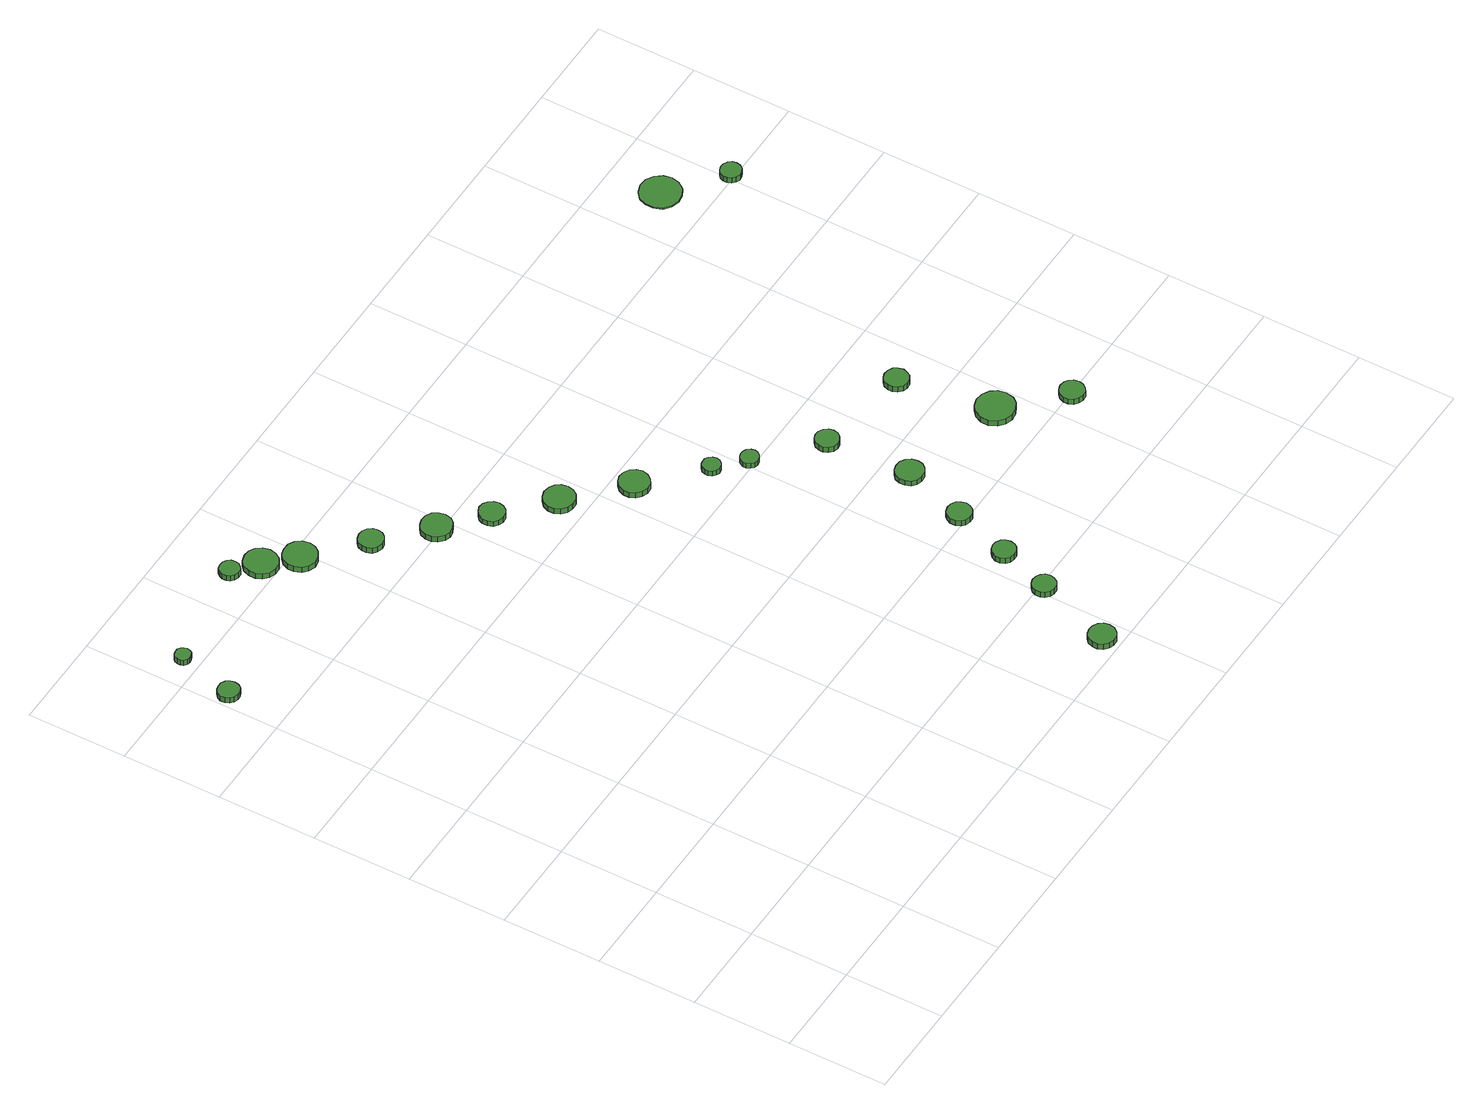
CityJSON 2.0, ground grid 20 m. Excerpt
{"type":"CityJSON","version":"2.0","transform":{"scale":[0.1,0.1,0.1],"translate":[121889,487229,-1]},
"CityObjects":{
"tree1":{"type":"SolitaryVegetationObject","attributes":{"function":"something"},"geometry":[{"type":"MultiSurface","lod":"1","boundaries":[[[0,1,2,3,4,5,6,7,8,9,10,11,12,13,14]],[[15,16,17,18,19,20,21,22,23,24,25,26,27,28,29]],[[0,29,28,1]],[[1,28,27,2]],[[2,27,26,3]],[[3,26,25,4]],[[4,25,24,5]],[[5,24,23,6]],[[6,23,22,7]],[[7,22,21,8]],[[8,21,20,9]],[[9,20,19,10]],[[10,19,18,11]],[[11,18,17,12]],[[12,17,16,13]],[[13,16,15,14]],[[14,15,29,0]]]}]},
"tree2":{"type":"SolitaryVegetationObject","attributes":{"function":"something"},"geometry":[{"type":"MultiSurface","lod":"1","boundaries":[[[30,31,32,33,34,35,36,37,38,39,40,41,42,43,44]],[[45,46,47,48,49,50,51,52,53,54,55,56,57,58,59]],[[30,59,58,31]],[[31,58,57,32]],[[32,57,56,33]],[[33,56,55,34]],[[34,55,54,35]],[[35,54,53,36]],[[36,53,52,37]],[[37,52,51,38]],[[38,51,50,39]],[[39,50,49,40]],[[40,49,48,41]],[[41,48,47,42]],[[42,47,46,43]],[[43,46,45,44]],[[44,45,59,30]]]}]},
"tree3":{"type":"SolitaryVegetationObject","attributes":{"function":"something"},"geometry":[{"type":"MultiSurface","lod":"1","boundaries":[[[60,61,62,63,64,65,66,67,68,69,70,71,72,73,74]],[[75,76,77,78,79,80,81,82,83,84,85,86,87,88,89]],[[60,89,88,61]],[[61,88,87,62]],[[62,87,86,63]],[[63,86,85,64]],[[64,85,84,65]],[[65,84,83,66]],[[66,83,82,67]],[[67,82,81,68]],[[68,81,80,69]],[[69,80,79,70]],[[70,79,78,71]],[[71,78,77,72]],[[72,77,76,73]],[[73,76,75,74]],[[74,75,89,60]]]}]},
"tree4":{"type":"SolitaryVegetationObject","attributes":{"function":"something"},"geometry":[{"type":"MultiSurface","lod":"1","boundaries":[[[90,91,92,93,94,95,96,97,98,99,100,101,102,103,104]],[[105,106,107,108,109,110,111,112,113,114,115,116,117,118,119]],[[90,119,118,91]],[[91,118,117,92]],[[92,117,116,93]],[[93,116,115,94]],[[94,115,114,95]],[[95,114,113,96]],[[96,113,112,97]],[[97,112,111,98]],[[98,111,110,99]],[[99,110,109,100]],[[100,109,108,101]],[[101,108,107,102]],[[102,107,106,103]],[[103,106,105,104]],[[104,105,119,90]]]}]},
"tree5":{"type":"SolitaryVegetationObject","attributes":{"function":"something"},"geometry":[{"type":"MultiSurface","lod":"1","boundaries":[[[120,121,122,123,124,125,126,127,128,129,130,131,132,133,134]],[[135,136,137,138,139,140,141,142,143,144,145,146,147,148,149]],[[120,149,148,121]],[[121,148,147,122]],[[122,147,146,123]],[[123,146,145,124]],[[124,145,144,125]],[[125,144,143,126]],[[126,143,142,127]],[[127,142,141,128]],[[128,141,140,129]],[[129,140,139,130]],[[130,139,138,131]],[[131,138,137,132]],[[132,137,136,133]],[[133,136,135,134]],[[134,135,149,120]]]}]},
"tree6":{"type":"SolitaryVegetationObject","attributes":{"function":"something"},"geometry":[{"type":"MultiSurface","lod":"1","boundaries":[[[150,151,152,153,154,155,156,157,158,159,160,161,162,163,164]],[[165,166,167,168,169,170,171,172,173,174,175,176,177,178,179]],[[150,179,178,151]],[[151,178,177,152]],[[152,177,176,153]],[[153,176,175,154]],[[154,175,174,155]],[[155,174,173,156]],[[156,173,172,157]],[[157,172,171,158]],[[158,171,170,159]],[[159,170,169,160]],[[160,169,168,161]],[[161,168,167,162]],[[162,167,166,163]],[[163,166,165,164]],[[164,165,179,150]]]}]},
"tree7":{"type":"SolitaryVegetationObject","attributes":{"function":"something"},"geometry":[{"type":"MultiSurface","lod":"1","boundaries":[[[180,181,182,183,184,185,186,187,188,189,190,191,192,193,194]],[[195,196,197,198,199,200,201,202,203,204,205,206,207,208,209]],[[180,209,208,181]],[[181,208,207,182]],[[182,207,206,183]],[[183,206,205,184]],[[184,205,204,185]],[[185,204,203,186]],[[186,203,202,187]],[[187,202,201,188]],[[188,201,200,189]],[[189,200,199,190]],[[190,199,198,191]],[[191,198,197,192]],[[192,197,196,193]],[[193,196,195,194]],[[194,195,209,180]]]}]},
"tree8":{"type":"SolitaryVegetationObject","attributes":{"function":"something"},"geometry":[{"type":"MultiSurface","lod":"1","boundaries":[[[210,211,212,213,214,215,216,217,218,219,220,221,222,223,224]],[[225,226,227,228,229,230,231,232,233,234,235,236,237,238,239]],[[210,239,238,211]],[[211,238,237,212]],[[212,237,236,213]],[[213,236,235,214]],[[214,235,234,215]],[[215,234,233,216]],[[216,233,232,217]],[[217,232,231,218]],[[218,231,230,219]],[[219,230,229,220]],[[220,229,228,221]],[[221,228,227,222]],[[222,227,226,223]],[[223,226,225,224]],[[224,225,239,210]]]}]},
"tree9":{"type":"SolitaryVegetationObject","attributes":{"function":"something"},"geometry":[{"type":"MultiSurface","lod":"1","boundaries":[[[240,241,242,243,244,245,246,247,248,249,250,251,252,253,254]],[[255,256,257,258,259,260,261,262,263,264,265,266,267,268,269]],[[240,269,268,241]],[[241,268,267,242]],[[242,267,266,243]],[[243,266,265,244]],[[244,265,264,245]],[[245,264,263,246]],[[246,263,262,247]],[[247,262,261,248]],[[248,261,260,249]],[[249,260,259,250]],[[250,259,258,251]],[[251,258,257,252]],[[252,257,256,253]],[[253,256,255,254]],[[254,255,269,240]]]}]},
"tree10":{"type":"SolitaryVegetationObject","attributes":{"function":"something"},"geometry":[{"type":"MultiSurface","lod":"1","boundaries":[[[270,271,272,273,274,275,276,277,278,279,280,281,282,283,284]],[[285,286,287,288,289,290,291,292,293,294,295,296,297,298,299]],[[270,299,298,271]],[[271,298,297,272]],[[272,297,296,273]],[[273,296,295,274]],[[274,295,294,275]],[[275,294,293,276]],[[276,293,292,277]],[[277,292,291,278]],[[278,291,290,279]],[[279,290,289,280]],[[280,289,288,281]],[[281,288,287,282]],[[282,287,286,283]],[[283,286,285,284]],[[284,285,299,270]]]}]},
"tree11":{"type":"SolitaryVegetationObject","attributes":{"function":"something"},"geometry":[{"type":"MultiSurface","lod":"1","boundaries":[[[300,301,302,303,304,305,306,307,308,309,310,311,312,313,314]],[[315,316,317,318,319,320,321,322,323,324,325,326,327,328,329]],[[300,329,328,301]],[[301,328,327,302]],[[302,327,326,303]],[[303,326,325,304]],[[304,325,324,305]],[[305,324,323,306]],[[306,323,322,307]],[[307,322,321,308]],[[308,321,320,309]],[[309,320,319,310]],[[310,319,318,311]],[[311,318,317,312]],[[312,317,316,313]],[[313,316,315,314]],[[314,315,329,300]]]}]},
"tree12":{"type":"SolitaryVegetationObject","attributes":{"function":"something"},"geometry":[{"type":"MultiSurface","lod":"1","boundaries":[[[330,331,332,333,334,335,336,337,338,339,340,341,342,343,344]],[[345,346,347,348,349,350,351,352,353,354,355,356,357,358,359]],[[330,359,358,331]],[[331,358,357,332]],[[332,357,356,333]],[[333,356,355,334]],[[334,355,354,335]],[[335,354,353,336]],[[336,353,352,337]],[[337,352,351,338]],[[338,351,350,339]],[[339,350,349,340]],[[340,349,348,341]],[[341,348,347,342]],[[342,347,346,343]],[[343,346,345,344]],[[344,345,359,330]]]}]},
"tree13":{"type":"SolitaryVegetationObject","attributes":{"function":"something"},"geometry":[{"type":"MultiSurface","lod":"1","boundaries":[[[360,361,362,363,364,365,366,367,368,369,370,371,372,373,374]],[[375,376,377,378,379,380,381,382,383,384,385,386,387,388,389]],[[360,389,388,361]],[[361,388,387,362]],[[362,387,386,363]],[[363,386,385,364]],[[364,385,384,365]],[[365,384,383,366]],[[366,383,382,367]],[[367,382,381,368]],[[368,381,380,369]],[[369,380,379,370]],[[370,379,378,371]],[[371,378,377,372]],[[372,377,376,373]],[[373,376,375,374]],[[374,375,389,360]]]}]},
"tree14":{"type":"SolitaryVegetationObject","attributes":{"function":"something"},"geometry":[{"type":"MultiSurface","lod":"1","boundaries":[[[390,391,392,393,394,395,396,397,398,399,400,401,402,403,404]],[[405,406,407,408,409,410,411,412,413,414,415,416,417,418,419]],[[390,419,418,391]],[[391,418,417,392]],[[392,417,416,393]],[[393,416,415,394]],[[394,415,414,395]],[[395,414,413,396]],[[396,413,412,397]],[[397,412,411,398]],[[398,411,410,399]],[[399,410,409,400]],[[400,409,408,401]],[[401,408,407,402]],[[402,407,406,403]],[[403,406,405,404]],[[404,405,419,390]]]}]},
"tree15":{"type":"SolitaryVegetationObject","attributes":{"function":"something"},"geometry":[{"type":"MultiSurface","lod":"1","boundaries":[[[420,421,422,423,424,425,426,427,428,429,430,431,432,433,434]],[[435,436,437,438,439,440,441,442,443,444,445,446,447,448,449]],[[420,449,448,421]],[[421,448,447,422]],[[422,447,446,423]],[[423,446,445,424]],[[424,445,444,425]],[[425,444,443,426]],[[426,443,442,427]],[[427,442,441,428]],[[428,441,440,429]],[[429,440,439,430]],[[430,439,438,431]],[[431,438,437,432]],[[432,437,436,433]],[[433,436,435,434]],[[434,435,449,420]]]}]},
"tree16":{"type":"SolitaryVegetationObject","attributes":{"function":"something"},"geometry":[{"type":"MultiSurface","lod":"1","boundaries":[[[450,451,452,453,454,455,456,457,458,459,460,461,462,463,464]],[[465,466,467,468,469,470,471,472,473,474,475,476,477,478,479]],[[450,479,478,451]],[[451,478,477,452]],[[452,477,476,453]],[[453,476,475,454]],[[454,475,474,455]],[[455,474,473,456]],[[456,473,472,457]],[[457,472,471,458]],[[458,471,470,459]],[[459,470,469,460]],[[460,469,468,461]],[[461,468,467,462]],[[462,467,466,463]],[[463,466,465,464]],[[464,465,479,450]]]}]},
"tree17":{"type":"SolitaryVegetationObject","attributes":{"function":"something"},"geometry":[{"type":"MultiSurface","lod":"1","boundaries":[[[480,481,482,483,484,485,486,487,488,489,490,491,492,493,494]],[[495,496,497,498,499,500,501,502,503,504,505,506,507,508,509]],[[480,509,508,481]],[[481,508,507,482]],[[482,507,506,483]],[[483,506,505,484]],[[484,505,504,485]],[[485,504,503,486]],[[486,503,502,487]],[[487,502,501,488]],[[488,501,500,489]],[[489,500,499,490]],[[490,499,498,491]],[[491,498,497,492]],[[492,497,496,493]],[[493,496,495,494]],[[494,495,509,480]]]}]},
"tree18":{"type":"SolitaryVegetationObject","attributes":{"function":"something"},"geometry":[{"type":"MultiSurface","lod":"1","boundaries":[[[510,511,512,513,514,515,516,517,518,519,520,521,522,523,524]],[[525,526,527,528,529,530,531,532,533,534,535,536,537,538,539]],[[510,539,538,511]],[[511,538,537,512]],[[512,537,536,513]],[[513,536,535,514]],[[514,535,534,515]],[[515,534,533,516]],[[516,533,532,517]],[[517,532,531,518]],[[518,531,530,519]],[[519,530,529,520]],[[520,529,528,521]],[[521,528,527,522]],[[522,527,526,523]],[[523,526,525,524]],[[524,525,539,510]]]}]},
"tree19":{"type":"SolitaryVegetationObject","attributes":{"function":"something"},"geometry":[{"type":"MultiSurface","lod":"1","boundaries":[[[540,541,542,543,544,545,546,547,548,549,550,551,552,553,554]],[[555,556,557,558,559,560,561,562,563,564,565,566,567,568,569]],[[540,569,568,541]],[[541,568,567,542]],[[542,567,566,543]],[[543,566,565,544]],[[544,565,564,545]],[[545,564,563,546]],[[546,563,562,547]],[[547,562,561,548]],[[548,561,560,549]],[[549,560,559,550]],[[550,559,558,551]],[[551,558,557,552]],[[552,557,556,553]],[[553,556,555,554]],[[554,555,569,540]]]}]},
"tree20":{"type":"SolitaryVegetationObject","attributes":{"function":"something"},"geometry":[{"type":"MultiSurface","lod":"1","boundaries":[[[570,571,572,573,574,575,576,577,578,579,580,581,582,583,584]],[[585,586,587,588,589,590,591,592,593,594,595,596,597,598,599]],[[570,599,598,571]],[[571,598,597,572]],[[572,597,596,573]],[[573,596,595,574]],[[574,595,594,575]],[[575,594,593,576]],[[576,593,592,577]],[[577,592,591,578]],[[578,591,590,579]],[[579,590,589,580]],[[580,589,588,581]],[[581,588,587,582]],[[582,587,586,583]],[[583,586,585,584]],[[584,585,599,570]]]}]},
"tree21":{"type":"SolitaryVegetationObject","attributes":{"function":"something"},"geometry":[{"type":"MultiSurface","lod":"1","boundaries":[[[600,601,602,603,604,605,606,607,608,609,610,611,612,613,614]],[[615,616,617,618,619,620,621,622,623,624,625,626,627,628,629]],[[600,629,628,601]],[[601,628,627,602]],[[602,627,626,603]],[[603,626,625,604]],[[604,625,624,605]],[[605,624,623,606]],[[606,623,622,607]],[[607,622,621,608]],[[608,621,620,609]],[[609,620,619,610]],[[610,619,618,611]],[[611,618,617,612]],[[612,617,616,613]],[[613,616,615,614]],[[614,615,629,600]]]}]},
"tree22":{"type":"SolitaryVegetationObject","attributes":{"function":"something"},"geometry":[{"type":"MultiSurface","lod":"1","boundaries":[[[630,631,632,633,634,635,636,637,638,639,640,641,642,643,644]],[[645,646,647,648,649,650,651,652,653,654,655,656,657,658,659]],[[630,659,658,631]],[[631,658,657,632]],[[632,657,656,633]],[[633,656,655,634]],[[634,655,654,635]],[[635,654,653,636]],[[636,653,652,637]],[[637,652,651,638]],[[638,651,650,639]],[[639,650,649,640]],[[640,649,648,641]],[[641,648,647,642]],[[642,647,646,643]],[[643,646,645,644]],[[644,645,659,630]]]}]},
"tree23":{"type":"SolitaryVegetationObject","attributes":{"function":"something"},"geometry":[{"type":"MultiSurface","lod":"1","boundaries":[[[660,661,662,663,664,665,666,667,668,669,670,671,672,673,674]],[[675,676,677,678,679,680,681,682,683,684,685,686,687,688,689]],[[660,689,688,661]],[[661,688,687,662]],[[662,687,686,663]],[[663,686,685,664]],[[664,685,684,665]],[[665,684,683,666]],[[666,683,682,667]],[[667,682,681,668]],[[668,681,680,669]],[[669,680,679,670]],[[670,679,678,671]],[[671,678,677,672]],[[672,677,676,673]],[[673,676,675,674]],[[674,675,689,660]]]}]}
},
"vertices":[
[44,1313,30],[42,1322,30],[37,1329,30],[29,1334,30],[20,1334,30],[12,1332,30],[5,1326,30],[1,1318,30],[1,1309,30],[5,1301,30],[12,1295,30],[20,1292,30],[29,1293,30],[37,1297,30],[42,1304,30],[42,1304,17],[37,1297,17],[29,1293,17],[20,1292,17],[12,1295,17],[5,1301,17],[1,1309,17],[1,1318,17],[5,1326,17],[12,1332,17],[20,1334,17],[29,1334,17],[37,1329,17],[42,1322,17],[44,1313,17],
[72,1430,30],[70,1436,30],[67,1441,30],[61,1445,30],[54,1445,30],[48,1443,30],[43,1439,30],[41,1433,30],[41,1426,30],[43,1420,30],[48,1416,30],[54,1414,30],[61,1415,30],[67,1418,30],[70,1423,30],[70,1423,17],[67,1418,17],[61,1415,17],[54,1414,17],[48,1416,17],[43,1420,17],[41,1426,17],[41,1433,17],[43,1439,17],[48,1443,17],[54,1445,17],[61,1445,17],[67,1441,17],[70,1436,17],[72,1430,17],
[306,1469,27],[305,1477,27],[300,1484,27],[293,1488,27],[284,1489,27],[276,1487,27],[270,1481,27],[267,1473,27],[267,1465,27],[270,1458,27],[276,1452,27],[284,1450,27],[293,1450,27],[300,1455,27],[305,1461,27],[305,1461,14],[300,1455,14],[293,1450,14],[284,1450,14],[276,1452,14],[270,1458,14],[267,1465,14],[267,1473,14],[270,1481,14],[276,1487,14],[284,1489,14],[293,1488,14],[300,1484,14],[305,1477,14],[306,1469,14],
[362,1429,29],[359,1443,29],[351,1454,29],[339,1461,29],[326,1462,29],[312,1458,29],[302,1449,29],[297,1436,29],[297,1422,29],[302,1410,29],[312,1400,29],[326,1396,29],[339,1397,29],[351,1404,29],[359,1416,29],[359,1416,16],[351,1404,16],[339,1397,16],[326,1396,16],[312,1400,16],[302,1410,16],[297,1422,16],[297,1436,16],[302,1449,16],[312,1458,16],[326,1462,16],[339,1461,16],[351,1454,16],[359,1443,16],[362,1429,16],
[414,1377,28],[411,1391,28],[403,1402,28],[391,1409,28],[377,1410,28],[364,1406,28],[354,1397,28],[348,1384,28],[348,1371,28],[354,1358,28],[364,1349,28],[377,1344,28],[391,1346,28],[403,1353,28],[411,1364,28],[411,1364,15],[403,1353,15],[391,1346,15],[377,1344,15],[364,1349,15],[354,1358,15],[348,1371,15],[348,1384,15],[354,1397,15],[364,1406,15],[377,1410,15],[391,1409,15],[403,1402,15],[411,1391,15],[414,1377,15],
[506,1289,27],[504,1299,27],[498,1307,27],[489,1312,27],[479,1313,27],[469,1310,27],[461,1303,27],[457,1294,27],[457,1284,27],[461,1274,27],[469,1268,27],[479,1264,27],[489,1265,27],[498,1271,27],[504,1279,27],[504,1279,14],[498,1271,14],[489,1265,14],[479,1264,14],[469,1268,14],[461,1274,14],[457,1284,14],[457,1294,14],[461,1303,14],[469,1310,14],[479,1313,14],[489,1312,14],[498,1307,14],[504,1299,14],[506,1289,14],
[601,1204,28],[598,1216,28],[591,1227,28],[579,1233,28],[567,1234,28],[555,1230,28],[545,1222,28],[540,1210,28],[540,1197,28],[545,1186,28],[555,1177,28],[567,1173,28],[579,1175,28],[591,1181,28],[598,1191,28],[598,1191,15],[591,1181,15],[579,1175,15],[567,1173,15],[555,1177,15],[545,1186,15],[540,1197,15],[540,1210,15],[545,1222,15],[555,1230,15],[567,1234,15],[579,1233,15],[591,1227,15],[598,1216,15],[601,1204,15],
[978,32,31],[976,43,31],[969,52,31],[959,57,31],[948,58,31],[938,55,31],[929,48,31],[925,37,31],[925,26,31],[929,16,31],[938,9,31],[948,5,31],[959,6,31],[969,12,31],[976,21,31],[976,21,18],[969,12,18],[959,6,18],[948,5,18],[938,9,18],[929,16,18],[925,26,18],[925,37,18],[929,48,18],[938,55,18],[948,58,18],[959,57,18],[969,52,18],[976,43,18],[978,32,18],
[677,1136,26],[675,1147,26],[669,1155,26],[660,1161,26],[649,1162,26],[639,1158,26],[631,1151,26],[627,1142,26],[627,1131,26],[631,1121,26],[639,1114,26],[649,1111,26],[660,1112,26],[669,1118,26],[675,1126,26],[675,1126,14],[669,1118,14],[660,1112,14],[649,1111,14],[639,1114,14],[631,1121,14],[627,1131,14],[627,1142,14],[631,1151,14],[639,1158,14],[649,1162,14],[660,1161,14],[669,1155,14],[675,1147,14],[677,1136,14],
[776,1050,27],[773,1063,27],[766,1073,27],[755,1079,27],[742,1081,27],[730,1077,27],[720,1068,27],[715,1057,27],[715,1044,27],[720,1032,27],[730,1024,27],[742,1020,27],[755,1021,27],[766,1027,27],[773,1038,27],[773,1038,14],[766,1027,14],[755,1021,14],[742,1020,14],[730,1024,14],[720,1032,14],[715,1044,14],[715,1057,14],[720,1068,14],[730,1077,14],[742,1081,14],[755,1079,14],[766,1073,14],[773,1063,14],[776,1050,14],
[1030,187,30],[1028,197,30],[1022,204,30],[1014,209,30],[1004,210,30],[995,207,30],[988,201,30],[984,192,30],[984,182,30],[988,174,30],[995,167,30],[1004,164,30],[1014,165,30],[1022,170,30],[1028,178,30],[1028,178,17],[1022,170,17],[1014,165,17],[1004,164,17],[995,167,17],[988,174,17],[984,182,17],[984,192,17],[988,201,17],[995,207,17],[1004,210,17],[1014,209,17],[1022,204,17],[1028,197,17],[1030,187,17],
[879,955,26],[876,967,26],[869,977,26],[858,983,26],[846,985,26],[834,981,26],[825,972,26],[820,961,26],[820,949,26],[825,937,26],[834,929,26],[846,925,26],[858,926,26],[869,933,26],[876,943,26],[876,943,13],[869,933,13],[858,926,13],[846,925,13],[834,929,13],[825,937,13],[820,949,13],[820,961,13],[825,972,13],[834,981,13],[846,985,13],[858,983,13],[869,977,13],[876,967,13],[879,955,13],
[1071,296,24],[1069,305,24],[1064,313,24],[1055,318,24],[1046,319,24],[1036,316,24],[1029,310,24],[1025,301,24],[1025,291,24],[1029,282,24],[1036,276,24],[1046,273,24],[1055,274,24],[1064,279,24],[1069,286,24],[1069,286,11],[1064,279,11],[1055,274,11],[1046,273,11],[1036,276,11],[1029,282,11],[1025,291,11],[1025,301,11],[1029,310,11],[1036,316,11],[1046,319,11],[1055,318,11],[1064,313,11],[1069,305,11],[1071,296,11],
[1113,414,23],[1110,423,23],[1105,432,23],[1096,437,23],[1086,438,23],[1076,435,23],[1069,428,23],[1065,419,23],[1065,409,23],[1069,399,23],[1076,393,23],[1086,390,23],[1096,391,23],[1105,396,23],[1110,404,23],[1110,404,10],[1105,396,10],[1096,391,10],[1086,390,10],[1076,393,10],[1069,399,10],[1065,409,10],[1065,419,10],[1069,428,10],[1076,435,10],[1086,438,10],[1096,437,10],[1105,432,10],[1110,423,10],[1113,414,10],
[975,857,26],[974,865,26],[969,871,26],[963,875,26],[955,875,26],[948,873,26],[942,868,26],[939,861,26],[939,854,26],[942,847,26],[948,842,26],[955,839,26],[963,840,26],[969,844,26],[974,850,26],[974,850,14],[969,844,14],[963,840,14],[955,839,14],[948,842,14],[942,847,14],[939,854,14],[939,861,14],[942,868,14],[948,873,14],[955,875,14],[963,875,14],[969,871,14],[974,865,14],[975,857,14],
[1028,808,26],[1026,815,26],[1021,822,26],[1015,825,26],[1007,826,26],[1000,824,26],[995,819,26],[991,812,26],[991,804,26],[995,797,26],[1000,792,26],[1007,790,26],[1015,791,26],[1021,795,26],[1026,801,26],[1026,801,14],[1021,795,14],[1015,791,14],[1007,790,14],[1000,792,14],[995,797,14],[991,804,14],[991,812,14],[995,819,14],[1000,824,14],[1007,826,14],[1015,825,14],[1021,822,14],[1026,815,14],[1028,808,14],
[1156,542,26],[1154,554,26],[1147,563,26],[1137,569,26],[1125,570,26],[1114,567,26],[1105,559,26],[1101,548,26],[1101,537,26],[1105,526,26],[1114,518,26],[1125,515,26],[1137,516,26],[1147,522,26],[1154,531,26],[1154,531,14],[1147,522,14],[1137,516,14],[1125,515,14],[1114,518,14],[1105,526,14],[1101,537,14],[1101,548,14],[1105,559,14],[1114,567,14],[1125,570,14],[1137,569,14],[1147,563,14],[1154,554,14],[1156,542,14],
[1142,711,28],[1140,720,28],[1134,728,28],[1125,733,28],[1116,734,28],[1107,731,28],[1099,724,28],[1096,715,28],[1096,706,28],[1099,697,28],[1107,690,28],[1116,687,28],[1125,688,28],[1134,693,28],[1140,701,28],[1140,701,15],[1134,693,15],[1125,688,15],[1116,687,15],[1107,690,15],[1099,697,15],[1096,706,15],[1096,715,15],[1099,724,15],[1107,731,15],[1116,734,15],[1125,733,15],[1134,728,15],[1140,720,15],[1142,711,15],
[1383,492,27],[1380,508,27],[1371,520,27],[1357,528,27],[1341,530,27],[1326,525,27],[1314,515,27],[1307,500,27],[1307,484,27],[1314,469,27],[1326,459,27],[1341,454,27],[1357,456,27],[1371,464,27],[1380,476,27],[1380,476,14],[1371,464,14],[1357,456,14],[1341,454,14],[1326,459,14],[1314,469,14],[1307,484,14],[1307,500,14],[1314,515,14],[1326,525,14],[1341,530,14],[1357,528,14],[1371,520,14],[1380,508,14],[1383,492,14],
[1336,680,30],[1333,690,30],[1328,698,30],[1319,703,30],[1309,704,30],[1300,701,30],[1292,694,30],[1288,685,30],[1288,675,30],[1292,666,30],[1300,659,30],[1309,656,30],[1319,657,30],[1328,662,30],[1333,671,30],[1333,671,17],[1328,662,17],[1319,657,17],[1309,656,17],[1300,659,17],[1292,666,17],[1288,675,17],[1288,685,17],[1292,694,17],[1300,701,17],[1309,704,17],[1319,703,17],[1328,698,17],[1333,690,17],[1336,680,17],
[1480,397,21],[1478,407,21],[1472,415,21],[1464,420,21],[1453,421,21],[1444,418,21],[1436,411,21],[1432,402,21],[1432,392,21],[1436,382,21],[1444,376,21],[1453,372,21],[1464,373,21],[1472,379,21],[1478,387,21],[1478,387,8],[1472,379,8],[1464,373,8],[1453,372,8],[1444,376,8],[1436,382,8],[1432,392,8],[1432,402,8],[1436,411,8],[1444,418,8],[1453,421,8],[1464,420,8],[1472,415,8],[1478,407,8],[1480,397,8],
[1547,1293,12],[1543,1310,12],[1533,1323,12],[1519,1332,12],[1502,1334,12],[1486,1328,12],[1473,1317,12],[1467,1302,12],[1467,1285,12],[1473,1269,12],[1486,1258,12],[1502,1253,12],[1519,1255,12],[1533,1263,12],[1543,1277,12],[1543,1277,9],[1533,1263,9],[1519,1255,9],[1502,1253,9],[1486,1258,9],[1473,1269,9],[1467,1285,9],[1467,1302,9],[1473,1317,9],[1486,1328,9],[1502,1334,9],[1519,1332,9],[1533,1323,9],[1543,1310,9],[1547,1293,9],
[1626,1205,28],[1624,1213,28],[1619,1220,28],[1611,1224,28],[1603,1225,28],[1595,1222,28],[1589,1217,28],[1585,1209,28],[1585,1200,28],[1589,1193,28],[1595,1187,28],[1603,1184,28],[1611,1185,28],[1619,1189,28],[1624,1196,28],[1624,1196,15],[1619,1189,15],[1611,1185,15],[1603,1184,15],[1595,1187,15],[1589,1193,15],[1585,1200,15],[1585,1209,15],[1589,1217,15],[1595,1222,15],[1603,1225,15],[1611,1224,15],[1619,1220,15],[1624,1213,15],[1626,1205,15]
]}
